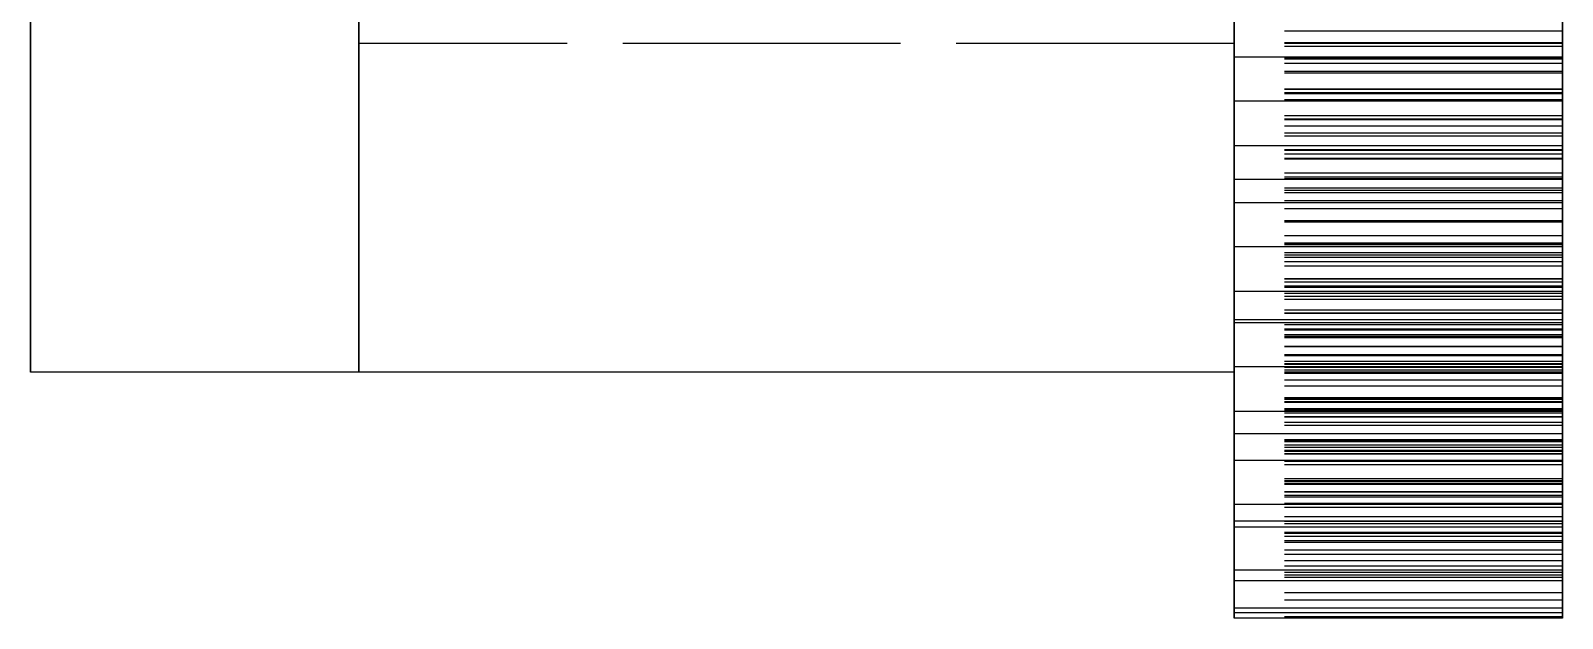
# Model space of a CAD drawing. Header units: millimetres. Extents: x -27 to 154, y -43 to 55.
# Drawn here: x 46.25 to 53.25, y -20.25 to -17.57 of the extents above; entities that cross this region are included whole.
import ezdxf

# ---------------------------------------------------------------- set-up
doc = ezdxf.new("R2010")
doc.units = ezdxf.units.MM
doc.linetypes.add('DASHED', pattern=[1.524, 1.27, -0.254])
doc.layers.add('HIDDEN', color=8, linetype='DASHED')
doc.layers.add('VISIBLE', color=7, linetype='CONTINUOUS')

msp = doc.modelspace()

# ---------------------------------------------------------------- linework, layer by layer
at = {"layer": 'HIDDEN'}
for points in [[(46.24925, -5.16071), (46.24925, -5.76786), (46.24925, -6.375), (46.24925, -6.98214), (46.24925, -7.58929), (46.24925, -8.19643), (46.24925, -8.80357), (46.24925, -9.41071), (46.24925, -10.01786), (46.24925, -10.625), (46.24925, -11.23214), (46.24925, -11.83929), (46.24925, -12.44643), (46.24925, -13.05357), (46.24925, -13.66071), (46.24925, -14.26786), (46.24925, -14.875), (46.24925, -15.48214), (46.24925, -16.08929), (46.24925, -16.69643), (46.24925, -17.30357), (46.24925, -17.91071), (46.24925, -18.51786), (46.24925, -19.125)], [(47.74925, -5.16071), (47.74925, -5.76786), (47.74925, -6.375), (47.74925, -6.98214), (47.74925, -7.58929), (47.74925, -8.19643), (47.74925, -8.80357), (47.74925, -9.41071), (47.74925, -10.01786), (47.74925, -10.625), (47.74925, -11.23214), (47.74925, -11.83929), (47.74925, -12.44643), (47.74925, -13.05357), (47.74925, -13.66071), (47.74925, -14.26786), (47.74925, -14.875), (47.74925, -15.48214), (47.74925, -16.08929), (47.74925, -16.69643), (47.74925, -17.30357), (47.74925, -17.91071), (47.74925, -18.51786), (47.74925, -19.125)], [(47.74925, -5.16071), (47.74925, -5.76786), (47.74925, -6.375), (47.74925, -6.98214), (47.74925, -7.58929), (47.74925, -8.19643), (47.74925, -8.80357), (47.74925, -9.41071), (47.74925, -10.01786), (47.74925, -10.625), (47.74925, -11.23214), (47.74925, -11.83929), (47.74925, -12.44643), (47.74925, -13.05357), (47.74925, -13.66071), (47.74925, -14.26786), (47.74925, -14.875), (47.74925, -15.48214), (47.74925, -16.08929), (47.74925, -16.69643), (47.74925, -17.30357), (47.74925, -17.91071), (47.74925, -18.51786), (47.74925, -19.125)], [(51.74925, -5.16071), (51.74925, -5.76786), (51.74925, -6.375), (51.74925, -6.98214), (51.74925, -7.58929), (51.74925, -8.19643), (51.74925, -8.80357), (51.74925, -9.41071), (51.74925, -10.01786), (51.74925, -10.625), (51.74925, -11.23214), (51.74925, -11.83929), (51.74925, -12.44643), (51.74925, -13.05357), (51.74925, -13.66071), (51.74925, -14.26786), (51.74925, -14.875), (51.74925, -15.48214), (51.74925, -16.08929), (51.74925, -16.69643), (51.74925, -17.30357), (51.74925, -17.91071), (51.74925, -18.51786), (51.74925, -19.125)], [(51.74925, -5.31548), (51.74925, -5.875), (51.74925, -6.43452), (51.74925, -6.99405), (51.74925, -7.55357), (51.74925, -8.1131), (51.74925, -8.67262), (51.74925, -9.23214), (51.74925, -9.79167), (51.74925, -10.35119), (51.74925, -10.91071), (51.74925, -11.47024), (51.74925, -12.02976), (51.74925, -12.58929), (51.74925, -13.14881), (51.74925, -13.70833), (51.74925, -14.26786), (51.74925, -14.82738), (51.74925, -15.3869), (51.74925, -15.94643), (51.74925, -16.50595), (51.74925, -17.06548), (51.74925, -17.625)], [(53.24925, -5.31548), (53.24925, -5.875), (53.24925, -6.43452), (53.24925, -6.99405), (53.24925, -7.55357), (53.24925, -8.1131), (53.24925, -8.67262), (53.24925, -9.23214), (53.24925, -9.79167), (53.24925, -10.35119), (53.24925, -10.91071), (53.24925, -11.47024), (53.24925, -12.02976), (53.24925, -12.58929), (53.24925, -13.14881), (53.24925, -13.70833), (53.24925, -14.26786), (53.24925, -14.82738), (53.24925, -15.3869), (53.24925, -15.94643), (53.24925, -16.50595), (53.24925, -17.06548), (53.24925, -17.625)], [(51.74925, -17.625), (51.74925, -17.34524), (51.74925, -17.06548), (51.74925, -16.78571), (51.74925, -16.50595), (51.74925, -16.22619), (51.74925, -15.94643), (51.74925, -15.66667), (51.74925, -15.3869), (51.74925, -15.10714), (51.74925, -14.82738), (51.74925, -14.54762), (51.74925, -14.26786), (51.74925, -13.9881), (51.74925, -13.70833), (51.74925, -13.42857), (51.74925, -13.14881), (51.74925, -12.86905), (51.74925, -12.58929), (51.74925, -12.30952)], [(53.24925, -17.625), (53.24925, -17.34524), (53.24925, -17.06548), (53.24925, -16.78571), (53.24925, -16.50595), (53.24925, -16.22619), (53.24925, -15.94643), (53.24925, -15.66667), (53.24925, -15.3869), (53.24925, -15.10714), (53.24925, -14.82738), (53.24925, -14.54762), (53.24925, -14.26786), (53.24925, -13.9881), (53.24925, -13.70833), (53.24925, -13.42857), (53.24925, -13.14881), (53.24925, -12.86905), (53.24925, -12.58929), (53.24925, -12.30952)], [(51.74925, -17.56762), (51.74925, -17.3939)], [(53.24925, -17.56762), (53.24925, -17.3939)], [(47.74925, -17.4357), (47.74925, -17.6242)], [(47.74925, -17.6242), (47.74925, -17.4357)], [(51.74925, -17.4357), (51.74925, -17.6242)], [(51.74925, -17.6242), (51.74925, -17.4357)], [(51.74925, -17.44413), (51.74925, -17.63811)], [(51.74925, -17.62143), (51.74925, -17.48691)], [(53.24925, -17.44413), (53.24925, -17.63811)], [(53.24925, -17.62143), (53.24925, -17.48691)], [(51.74925, -17.51316), (51.74925, -17.71563)], [(51.74925, -17.54331), (51.74925, -17.6895)], [(51.74925, -19.125), (51.74925, -18.99476), (51.74925, -18.86453), (51.74925, -18.73429), (51.74925, -18.60405), (51.74925, -18.47382), (51.74925, -18.34358), (51.74925, -18.21334), (51.74925, -18.08311), (51.74925, -17.95287), (51.74925, -17.82263), (51.74925, -17.69239), (51.74925, -17.56216)], [(51.74925, -17.7598), (51.74925, -17.56762)], [(53.24925, -17.56762), (51.74925, -17.56762)], [(53.24925, -17.51316), (53.24925, -17.71563)], [(53.24925, -17.54331), (53.24925, -17.6895)], [(53.24925, -17.7598), (53.24925, -17.56762)], [(51.74925, -17.6242), (47.74925, -17.6242)], [(51.74925, -17.6242), (47.74925, -17.6242)], [(51.74925, -17.75295), (51.74925, -17.62143)], [(53.24925, -17.62143), (51.74925, -17.62143)], [(53.24925, -17.625), (51.74925, -17.625)], [(51.74925, -17.63811), (51.74925, -17.8348)], [(53.24925, -17.63811), (51.74925, -17.63811)], [(53.24925, -17.75295), (53.24925, -17.62143)], [(53.24925, -17.63811), (53.24925, -17.8348)], [(51.74925, -17.6895), (51.74925, -17.83267)], [(53.24925, -17.6895), (51.74925, -17.6895)], [(51.74925, -17.69625), (51.74925, -17.85426)], [(51.74925, -17.85047), (51.74925, -17.69625)], [(53.24925, -17.69625), (51.74925, -17.69625)], [(53.24925, -17.6895), (53.24925, -17.83267)], [(53.24925, -17.69625), (53.24925, -17.85426)], [(53.24925, -17.85047), (53.24925, -17.69625)], [(51.74925, -17.71563), (51.74925, -17.88155)], [(53.24925, -17.71563), (51.74925, -17.71563)], [(51.74925, -17.88155), (51.74925, -17.75295)], [(53.24925, -17.75295), (51.74925, -17.75295)], [(51.74925, -17.95476), (51.74925, -17.7598)], [(53.24925, -17.7598), (51.74925, -17.7598)], [(53.24925, -17.71563), (53.24925, -17.88155)], [(53.24925, -17.88155), (53.24925, -17.75295)], [(53.24925, -17.95476), (53.24925, -17.7598)], [(51.74925, -17.83267), (51.74925, -17.97295)], [(53.24925, -17.83267), (51.74925, -17.83267)], [(51.74925, -17.8348), (51.74925, -18.03397)], [(53.24925, -17.8348), (51.74925, -17.8348)], [(53.24925, -17.83267), (53.24925, -17.97295)], [(53.24925, -17.8348), (53.24925, -18.03397)], [(51.74925, -18.00174), (51.74925, -17.85047)], [(53.24925, -17.85047), (51.74925, -17.85047)], [(51.74925, -17.85426), (51.74925, -18.04739)], [(53.24925, -17.85426), (51.74925, -17.85426)], [(53.24925, -17.88155), (51.74925, -17.88155)], [(53.24925, -18.00174), (53.24925, -17.85047)], [(53.24925, -17.85426), (53.24925, -18.04739)], [(51.74925, -18.15218), (51.74925, -17.95476)], [(53.24925, -17.95476), (51.74925, -17.95476)], [(51.74925, -17.97062), (51.74925, -18.12941)], [(51.74925, -18.11268), (51.74925, -17.97062)], [(53.24925, -17.97062), (51.74925, -17.97062)], [(51.74925, -17.97295), (51.74925, -18.11046)], [(53.24925, -17.97295), (51.74925, -17.97295)], [(53.24925, -18.15218), (53.24925, -17.95476)], [(53.24925, -17.97062), (53.24925, -18.12941)], [(53.24925, -18.11268), (53.24925, -17.97062)], [(53.24925, -17.97295), (53.24925, -18.11046)], [(51.74925, -18.15023), (51.74925, -18.00174)], [(53.24925, -18.00174), (51.74925, -18.00174)], [(51.74925, -18.03397), (51.74925, -18.23541)], [(53.24925, -18.03397), (51.74925, -18.03397)], [(51.74925, -18.04739), (51.74925, -18.24302)], [(53.24925, -18.04739), (51.74925, -18.04739)], [(53.24925, -18.15023), (53.24925, -18.00174)], [(53.24925, -18.03397), (53.24925, -18.23541)], [(53.24925, -18.04739), (53.24925, -18.24302)], [(51.74925, -18.11046), (51.74925, -18.24523)], [(53.24925, -18.11046), (51.74925, -18.11046)], [(51.74925, -18.30645), (51.74925, -18.11268)], [(53.24925, -18.11268), (51.74925, -18.11268)], [(51.74925, -18.12941), (51.74925, -18.28551)], [(53.24925, -18.12941), (51.74925, -18.12941)], [(53.24925, -18.11046), (53.24925, -18.24523)], [(53.24925, -18.30645), (53.24925, -18.11268)], [(53.24925, -18.12941), (53.24925, -18.28551)], [(51.74925, -18.29606), (51.74925, -18.15023)], [(53.24925, -18.15023), (51.74925, -18.15023)], [(51.74925, -18.24523), (51.74925, -18.15218)], [(53.24925, -18.15218), (51.74925, -18.15218)], [(53.24925, -18.29606), (53.24925, -18.15023)], [(53.24925, -18.24523), (53.24925, -18.15218)], [(51.74925, -18.21657), (51.74925, -18.34245)], [(51.74925, -18.37968), (51.74925, -18.21657)], [(53.24925, -18.21657), (51.74925, -18.21657)], [(51.74925, -18.23541), (51.74925, -18.43896)], [(53.24925, -18.23541), (51.74925, -18.23541)], [(51.74925, -18.24302), (51.74925, -18.44085)], [(53.24925, -18.24302), (51.74925, -18.24302)], [(53.24925, -18.21657), (53.24925, -18.34245)], [(53.24925, -18.37968), (53.24925, -18.21657)], [(53.24925, -18.23541), (53.24925, -18.43896)], [(53.24925, -18.24302), (53.24925, -18.44085)], [(51.74925, -18.28551), (51.74925, -18.43909)], [(53.24925, -18.28551), (51.74925, -18.28551)], [(51.74925, -18.43932), (51.74925, -18.29606)], [(53.24925, -18.29606), (51.74925, -18.29606)], [(51.74925, -18.50243), (51.74925, -18.30645)], [(53.24925, -18.30645), (51.74925, -18.30645)], [(53.24925, -18.28551), (53.24925, -18.43909)], [(53.24925, -18.43932), (53.24925, -18.29606)], [(53.24925, -18.50243), (53.24925, -18.30645)], [(51.74925, -18.34245), (51.74925, -18.53655)], [(53.24925, -18.34245), (51.74925, -18.34245)], [(51.74925, -18.54038), (51.74925, -18.37968)], [(53.24925, -18.37968), (51.74925, -18.37968)], [(53.24925, -18.34245), (53.24925, -18.53655)], [(53.24925, -18.54038), (53.24925, -18.37968)], [(51.74925, -18.43372), (51.74925, -18.60089)], [(51.74925, -18.54322), (51.74925, -18.43372)], [(53.24925, -18.43372), (51.74925, -18.43372)], [(51.74925, -18.43896), (51.74925, -18.58006)], [(53.24925, -18.43896), (51.74925, -18.43896)], [(51.74925, -18.43909), (51.74925, -18.59024)], [(53.24925, -18.43909), (51.74925, -18.43909)], [(51.74925, -18.58006), (51.74925, -18.43932)], [(53.24925, -18.43932), (51.74925, -18.43932)], [(51.74925, -18.44085), (51.74925, -18.6407)], [(53.24925, -18.44085), (51.74925, -18.44085)], [(53.24925, -18.43372), (53.24925, -18.60089)], [(53.24925, -18.54322), (53.24925, -18.43372)], [(53.24925, -18.43896), (53.24925, -18.58006)], [(53.24925, -18.43909), (53.24925, -18.59024)], [(53.24925, -18.58006), (53.24925, -18.43932)], [(53.24925, -18.44085), (53.24925, -18.6407)], [(51.74925, -18.70037), (51.74925, -18.50243)], [(53.24925, -18.50243), (51.74925, -18.50243)], [(51.74925, -18.53655), (51.74925, -18.73259)], [(53.24925, -18.53655), (51.74925, -18.53655)], [(51.74925, -18.6988), (51.74925, -18.54038)], [(53.24925, -18.54038), (51.74925, -18.54038)], [(51.74925, -18.73735), (51.74925, -18.54322)], [(53.24925, -18.54322), (51.74925, -18.54322)], [(53.24925, -18.70037), (53.24925, -18.50243)], [(53.24925, -18.53655), (53.24925, -18.73259)], [(53.24925, -18.6988), (53.24925, -18.54038)], [(53.24925, -18.73735), (53.24925, -18.54322)], [(53.24925, -18.58006), (51.74925, -18.58006)], [(51.74925, -18.59024), (51.74925, -18.73904)], [(53.24925, -18.59024), (51.74925, -18.59024)], [(51.74925, -18.60089), (51.74925, -18.76592)], [(53.24925, -18.60089), (51.74925, -18.60089)], [(53.24925, -18.59024), (53.24925, -18.73904)], [(53.24925, -18.60089), (53.24925, -18.76592)], [(51.74925, -18.62173), (51.74925, -18.71468)], [(51.74925, -18.79269), (51.74925, -18.62173)], [(53.24925, -18.62173), (51.74925, -18.62173)], [(51.74925, -18.6407), (51.74925, -18.84237)], [(53.24925, -18.6407), (51.74925, -18.6407)], [(53.24925, -18.62173), (53.24925, -18.71468)], [(53.24925, -18.79269), (53.24925, -18.62173)], [(53.24925, -18.6407), (53.24925, -18.84237)], [(51.74925, -18.85503), (51.74925, -18.6988)], [(53.24925, -18.6988), (51.74925, -18.6988)], [(51.74925, -18.88552), (51.74925, -18.70037)], [(53.24925, -18.70037), (51.74925, -18.70037)], [(51.74925, -18.71468), (51.74925, -18.90852)], [(53.24925, -18.71468), (51.74925, -18.71468)], [(51.74925, -18.73259), (51.74925, -18.93032)], [(53.24925, -18.73259), (51.74925, -18.73259)], [(51.74925, -18.93312), (51.74925, -18.73735)], [(53.24925, -18.73735), (51.74925, -18.73735)], [(51.74925, -18.73904), (51.74925, -18.88552)], [(53.24925, -18.73904), (51.74925, -18.73904)], [(53.24925, -18.85503), (53.24925, -18.6988)], [(53.24925, -18.88552), (53.24925, -18.70037)], [(53.24925, -18.71468), (53.24925, -18.90852)], [(53.24925, -18.73259), (53.24925, -18.93032)], [(53.24925, -18.93312), (53.24925, -18.73735)], [(53.24925, -18.73904), (53.24925, -18.88552)], [(51.74925, -18.76592), (51.74925, -18.92894)], [(53.24925, -18.76592), (51.74925, -18.76592)], [(51.74925, -18.78028), (51.74925, -18.95477)], [(51.74925, -18.85654), (51.74925, -18.78028)], [(53.24925, -18.78028), (51.74925, -18.78028)], [(51.74925, -18.9618), (51.74925, -18.79269)], [(53.24925, -18.79269), (51.74925, -18.79269)], [(53.24925, -18.76592), (53.24925, -18.92894)], [(53.24925, -18.78028), (53.24925, -18.95477)], [(53.24925, -18.85654), (53.24925, -18.78028)], [(53.24925, -18.9618), (53.24925, -18.79269)], [(51.74925, -18.84237), (51.74925, -19.04572)], [(53.24925, -18.84237), (51.74925, -18.84237)], [(51.74925, -19.00912), (51.74925, -18.85503)], [(53.24925, -18.85503), (51.74925, -18.85503)], [(51.74925, -19.04979), (51.74925, -18.85654)], [(53.24925, -18.85654), (51.74925, -18.85654)], [(53.24925, -18.84237), (53.24925, -19.04572)], [(53.24925, -19.00912), (53.24925, -18.85503)], [(53.24925, -19.04979), (53.24925, -18.85654)], [(51.74925, -18.90852), (51.74925, -19.10372)], [(53.24925, -18.90852), (51.74925, -18.90852)], [(51.74925, -18.90915), (51.74925, -18.96858)], [(51.74925, -19.08688), (51.74925, -18.90915)], [(53.24925, -18.90915), (51.74925, -18.90915)], [(51.74925, -18.92894), (51.74925, -19.09)], [(53.24925, -18.92894), (51.74925, -18.92894)], [(51.74925, -18.93032), (51.74925, -19.12957)], [(53.24925, -18.93032), (51.74925, -18.93032)], [(51.74925, -19.13034), (51.74925, -18.93312)], [(53.24925, -18.93312), (51.74925, -18.93312)], [(51.74925, -18.95477), (51.74925, -19.12769)], [(53.24925, -18.95477), (51.74925, -18.95477)], [(51.74925, -19.12914), (51.74925, -18.9618)], [(53.24925, -18.9618), (51.74925, -18.9618)], [(51.74925, -18.96858), (51.74925, -19.16094)], [(53.24925, -18.96858), (51.74925, -18.96858)], [(53.24925, -18.90852), (53.24925, -19.10372)], [(53.24925, -18.90915), (53.24925, -18.96858)], [(53.24925, -19.08688), (53.24925, -18.90915)], [(53.24925, -18.92894), (53.24925, -19.09)], [(53.24925, -18.93032), (53.24925, -19.12957)], [(53.24925, -19.13034), (53.24925, -18.93312)], [(53.24925, -18.95477), (53.24925, -19.12769)], [(53.24925, -19.12914), (53.24925, -18.9618)], [(53.24925, -18.96858), (53.24925, -19.16094)], [(51.74925, -19.00811), (51.74925, -19.18881)], [(51.74925, -19.05063), (51.74925, -19.00811)], [(53.24925, -19.00811), (51.74925, -19.00811)], [(51.74925, -19.16111), (51.74925, -19.00912)], [(53.24925, -19.00912), (51.74925, -19.00912)], [(53.24925, -19.00811), (53.24925, -19.18881)], [(53.24925, -19.05063), (53.24925, -19.00811)], [(53.24925, -19.16111), (53.24925, -19.00912)], [(51.74925, -19.04572), (51.74925, -19.16111)], [(53.24925, -19.04572), (51.74925, -19.04572)], [(51.74925, -19.24412), (51.74925, -19.04979)], [(53.24925, -19.04979), (51.74925, -19.04979)], [(51.74925, -19.2418), (51.74925, -19.05063)], [(53.24925, -19.05063), (51.74925, -19.05063)], [(51.74925, -19.07702), (51.74925, -19.10256)], [(51.74925, -19.2604), (51.74925, -19.07702)], [(53.24925, -19.07702), (51.74925, -19.07702)], [(51.74925, -19.26333), (51.74925, -19.08688)], [(53.24925, -19.08688), (51.74925, -19.08688)], [(51.74925, -19.09), (51.74925, -19.24914)], [(53.24925, -19.09), (51.74925, -19.09)], [(51.74925, -19.10256), (51.74925, -19.29222)], [(53.24925, -19.10256), (51.74925, -19.10256)], [(51.74925, -19.10372), (51.74925, -19.3001)], [(53.24925, -19.10372), (51.74925, -19.10372)], [(53.24925, -19.04572), (53.24925, -19.16111)], [(53.24925, -19.24412), (53.24925, -19.04979)], [(53.24925, -19.2418), (53.24925, -19.05063)], [(53.24925, -19.07702), (53.24925, -19.10256)], [(53.24925, -19.2604), (53.24925, -19.07702)], [(53.24925, -19.26333), (53.24925, -19.08688)], [(53.24925, -19.09), (53.24925, -19.24914)], [(53.24925, -19.10256), (53.24925, -19.29222)], [(53.24925, -19.10372), (53.24925, -19.3001)], [(51.74925, -19.11576), (51.74925, -19.30153)], [(51.74925, -19.12428), (51.74925, -19.11576)], [(53.24925, -19.11576), (51.74925, -19.11576)], [(51.74925, -19.31215), (51.74925, -19.12428)], [(53.24925, -19.12428), (51.74925, -19.12428)], [(51.74925, -19.12769), (51.74925, -19.29911)], [(53.24925, -19.12769), (51.74925, -19.12769)], [(51.74925, -19.29478), (51.74925, -19.12914)], [(53.24925, -19.12914), (51.74925, -19.12914)], [(51.74925, -19.12957), (51.74925, -19.3302)], [(53.24925, -19.12957), (51.74925, -19.12957)], [(51.74925, -19.32882), (51.74925, -19.13034)], [(53.24925, -19.13034), (51.74925, -19.13034)], [(51.74925, -19.16094), (51.74925, -19.35408)], [(53.24925, -19.16094), (51.74925, -19.16094)], [(53.24925, -19.16111), (51.74925, -19.16111)], [(53.24925, -19.11576), (53.24925, -19.30153)], [(53.24925, -19.12428), (53.24925, -19.11576)], [(53.24925, -19.31215), (53.24925, -19.12428)], [(53.24925, -19.12769), (53.24925, -19.29911)], [(53.24925, -19.29478), (53.24925, -19.12914)], [(53.24925, -19.12957), (53.24925, -19.3302)], [(53.24925, -19.32882), (53.24925, -19.13034)], [(53.24925, -19.16094), (53.24925, -19.35408)], [(51.74925, -19.18881), (51.74925, -19.36852)], [(53.24925, -19.18881), (51.74925, -19.18881)], [(51.74925, -19.43344), (51.74925, -19.2418)], [(53.24925, -19.2418), (51.74925, -19.2418)], [(51.74925, -19.43935), (51.74925, -19.24412)], [(53.24925, -19.24412), (51.74925, -19.24412)], [(51.74925, -19.24914), (51.74925, -19.4064)], [(53.24925, -19.24914), (51.74925, -19.24914)], [(53.24925, -19.18881), (53.24925, -19.36852)], [(53.24925, -19.43344), (53.24925, -19.2418)], [(53.24925, -19.43935), (53.24925, -19.24412)], [(53.24925, -19.24914), (53.24925, -19.4064)], [(51.74925, -19.44308), (51.74925, -19.2604)], [(53.24925, -19.2604), (51.74925, -19.2604)], [(51.74925, -19.43855), (51.74925, -19.26333)], [(53.24925, -19.26333), (51.74925, -19.26333)], [(51.74925, -19.29222), (51.74925, -19.48208)], [(53.24925, -19.29222), (51.74925, -19.29222)], [(51.74925, -19.45873), (51.74925, -19.29478)], [(53.24925, -19.29478), (51.74925, -19.29478)], [(51.74925, -19.29911), (51.74925, -19.46906)], [(53.24925, -19.29911), (51.74925, -19.29911)], [(51.74925, -19.3001), (51.74925, -19.49751)], [(53.24925, -19.3001), (51.74925, -19.3001)], [(51.74925, -19.30153), (51.74925, -19.4869)], [(53.24925, -19.30153), (51.74925, -19.30153)], [(51.74925, -19.49991), (51.74925, -19.31215)], [(53.24925, -19.31215), (51.74925, -19.31215)], [(53.24925, -19.44308), (53.24925, -19.2604)], [(53.24925, -19.43855), (53.24925, -19.26333)], [(53.24925, -19.29222), (53.24925, -19.48208)], [(53.24925, -19.45873), (53.24925, -19.29478)], [(53.24925, -19.29911), (53.24925, -19.46906)], [(53.24925, -19.3001), (53.24925, -19.49751)], [(53.24925, -19.30153), (53.24925, -19.4869)], [(53.24925, -19.49991), (53.24925, -19.31215)], [(51.74925, -19.4064), (51.74925, -19.32882)], [(53.24925, -19.32882), (51.74925, -19.32882)], [(51.74925, -19.3302), (51.74925, -19.53207)], [(53.24925, -19.3302), (51.74925, -19.3302)], [(51.74925, -19.35408), (51.74925, -19.54786)], [(53.24925, -19.35408), (51.74925, -19.35408)], [(51.74925, -19.36852), (51.74925, -19.54726)], [(53.24925, -19.36852), (51.74925, -19.36852)], [(53.24925, -19.4064), (53.24925, -19.32882)], [(53.24925, -19.3302), (53.24925, -19.53207)], [(53.24925, -19.35408), (53.24925, -19.54786)], [(53.24925, -19.36852), (53.24925, -19.54726)], [(51.74925, -19.62546), (51.74925, -19.43344)], [(53.24925, -19.43344), (51.74925, -19.43344)], [(51.74925, -19.61255), (51.74925, -19.43855)], [(53.24925, -19.43855), (51.74925, -19.43855)], [(51.74925, -19.63536), (51.74925, -19.43935)], [(53.24925, -19.43935), (51.74925, -19.43935)], [(51.74925, -19.62506), (51.74925, -19.44308)], [(53.24925, -19.44308), (51.74925, -19.44308)], [(51.74925, -19.62101), (51.74925, -19.45873)], [(53.24925, -19.45873), (51.74925, -19.45873)], [(53.24925, -19.62546), (53.24925, -19.43344)], [(53.24925, -19.61255), (53.24925, -19.43855)], [(53.24925, -19.63536), (53.24925, -19.43935)], [(53.24925, -19.62506), (53.24925, -19.44308)], [(53.24925, -19.62101), (53.24925, -19.45873)], [(51.74925, -19.46906), (51.74925, -19.63755)], [(53.24925, -19.46906), (51.74925, -19.46906)], [(51.74925, -19.48208), (51.74925, -19.67203)], [(53.24925, -19.48208), (51.74925, -19.48208)], [(51.74925, -19.4869), (51.74925, -19.67183)], [(53.24925, -19.4869), (51.74925, -19.4869)], [(51.74925, -19.49751), (51.74925, -19.69582)], [(53.24925, -19.49751), (51.74925, -19.49751)], [(51.74925, -19.6875), (51.74925, -19.49991)], [(53.24925, -19.49991), (51.74925, -19.49991)], [(53.24925, -19.46906), (53.24925, -19.63755)], [(53.24925, -19.48208), (53.24925, -19.67203)], [(53.24925, -19.4869), (53.24925, -19.67183)], [(53.24925, -19.49751), (53.24925, -19.69582)], [(53.24925, -19.6875), (53.24925, -19.49991)], [(51.74925, -19.53207), (51.74925, -19.62101)], [(53.24925, -19.53207), (51.74925, -19.53207)], [(51.74925, -19.54726), (51.74925, -19.72503)], [(53.24925, -19.54726), (51.74925, -19.54726)], [(51.74925, -19.54786), (51.74925, -19.74217)], [(53.24925, -19.54786), (51.74925, -19.54786)], [(53.24925, -19.53207), (53.24925, -19.62101)], [(53.24925, -19.54726), (53.24925, -19.72503)], [(53.24925, -19.54786), (53.24925, -19.74217)], [(51.74925, -19.78532), (51.74925, -19.61255)], [(53.24925, -19.61255), (51.74925, -19.61255)], [(53.24925, -19.62101), (51.74925, -19.62101)], [(51.74925, -19.80632), (51.74925, -19.62506)], [(53.24925, -19.62506), (51.74925, -19.62506)], [(51.74925, -19.81776), (51.74925, -19.62546)], [(53.24925, -19.62546), (51.74925, -19.62546)], [(51.74925, -19.80459), (51.74925, -19.63536)], [(53.24925, -19.63536), (51.74925, -19.63536)], [(51.74925, -19.63755), (51.74925, -19.80459)], [(53.24925, -19.63755), (51.74925, -19.63755)], [(53.24925, -19.78532), (53.24925, -19.61255)], [(53.24925, -19.80632), (53.24925, -19.62506)], [(53.24925, -19.81776), (53.24925, -19.62546)], [(53.24925, -19.80459), (53.24925, -19.63536)], [(53.24925, -19.63755), (53.24925, -19.80459)], [(51.74925, -19.67183), (51.74925, -19.85629)], [(53.24925, -19.67183), (51.74925, -19.67183)], [(51.74925, -19.67203), (51.74925, -19.86202)], [(53.24925, -19.67203), (51.74925, -19.67203)], [(51.74925, -19.87487), (51.74925, -19.6875)], [(53.24925, -19.6875), (51.74925, -19.6875)], [(51.74925, -19.69582), (51.74925, -19.89492)], [(53.24925, -19.69582), (51.74925, -19.69582)], [(51.74925, -19.72503), (51.74925, -19.90181)], [(53.24925, -19.72503), (51.74925, -19.72503)], [(53.24925, -19.67183), (53.24925, -19.85629)], [(53.24925, -19.67203), (53.24925, -19.86202)], [(53.24925, -19.87487), (53.24925, -19.6875)], [(53.24925, -19.69582), (53.24925, -19.89492)], [(53.24925, -19.72503), (53.24925, -19.90181)], [(51.74925, -19.74217), (51.74925, -19.93691)], [(53.24925, -19.74217), (51.74925, -19.74217)], [(51.74925, -19.95686), (51.74925, -19.78532)], [(53.24925, -19.78532), (51.74925, -19.78532)], [(51.74925, -19.98682), (51.74925, -19.80632)], [(53.24925, -19.80632), (51.74925, -19.80632)], [(53.24925, -19.74217), (53.24925, -19.93691)], [(53.24925, -19.95686), (53.24925, -19.78532)], [(53.24925, -19.98682), (53.24925, -19.80632)], [(51.74925, -20.01026), (51.74925, -19.81776)], [(53.24925, -19.81776), (51.74925, -19.81776)], [(51.74925, -19.85629), (51.74925, -20.04023)], [(53.24925, -19.85629), (51.74925, -19.85629)], [(51.74925, -19.86202), (51.74925, -20.05196)], [(53.24925, -19.86202), (51.74925, -19.86202)], [(51.74925, -20.06196), (51.74925, -19.87487)], [(53.24925, -19.87487), (51.74925, -19.87487)], [(53.24925, -20.01026), (53.24925, -19.81776)], [(53.24925, -19.85629), (53.24925, -20.04023)], [(53.24925, -19.86202), (53.24925, -20.05196)], [(53.24925, -20.06196), (53.24925, -19.87487)], [(51.74925, -19.89492), (51.74925, -19.95686)], [(53.24925, -19.89492), (51.74925, -19.89492)], [(51.74925, -19.90181), (51.74925, -20.07757)], [(53.24925, -19.90181), (51.74925, -19.90181)], [(51.74925, -19.93691), (51.74925, -20.132)], [(53.24925, -19.93691), (51.74925, -19.93691)], [(53.24925, -19.89492), (53.24925, -19.95686)], [(53.24925, -19.90181), (53.24925, -20.07757)], [(53.24925, -19.93691), (53.24925, -20.132)], [(53.24925, -19.95686), (51.74925, -19.95686)], [(51.74925, -20.16653), (51.74925, -19.98682)], [(53.24925, -19.98682), (51.74925, -19.98682)], [(51.74925, -20.07757), (51.74925, -20.01026)], [(53.24925, -20.01026), (51.74925, -20.01026)], [(53.24925, -20.16653), (53.24925, -19.98682)], [(53.24925, -20.07757), (53.24925, -20.01026)], [(51.74925, -20.04023), (51.74925, -20.22361)], [(53.24925, -20.04023), (51.74925, -20.04023)], [(51.74925, -20.05196), (51.74925, -20.24179)], [(53.24925, -20.05196), (51.74925, -20.05196)], [(51.74925, -20.22361), (51.74925, -20.06196)], [(53.24925, -20.06196), (51.74925, -20.06196)], [(53.24925, -20.04023), (53.24925, -20.22361)], [(53.24925, -20.05196), (53.24925, -20.24179)], [(53.24925, -20.22361), (53.24925, -20.06196)], [(51.74925, -20.132), (51.74925, -20.16653)], [(53.24925, -20.132), (51.74925, -20.132)], [(53.24925, -20.132), (53.24925, -20.16653)], [(53.24925, -20.16653), (51.74925, -20.16653)], [(51.74925, -20.24179), (51.74925, -20.24871)], [(53.24925, -20.24179), (51.74925, -20.24179)], [(53.24925, -20.24179), (53.24925, -20.24871)]]:
    msp.add_lwpolyline(points, dxfattribs=at)
at = {"layer": 'VISIBLE'}
for points in [[(46.24925, -19.125), (46.24925, -18.82143), (46.24925, -18.51786), (46.24925, -18.21429), (46.24925, -17.91071), (46.24925, -17.60714), (46.24925, -17.30357), (46.24925, -17), (46.24925, -16.69643), (46.24925, -16.39286), (46.24925, -16.08929), (46.24925, -15.78571), (46.24925, -15.48214), (46.24925, -15.17857), (46.24925, -14.875), (46.24925, -14.57143), (46.24925, -14.26786), (46.24925, -13.96429), (46.24925, -13.66071), (46.24925, -13.35714), (46.24925, -13.05357), (46.24925, -12.75), (46.24925, -12.44643), (46.24925, -12.14286)], [(47.74925, -19.125), (47.74925, -18.82143), (47.74925, -18.51786), (47.74925, -18.21429), (47.74925, -17.91071), (47.74925, -17.60714), (47.74925, -17.30357), (47.74925, -17), (47.74925, -16.69643), (47.74925, -16.39286), (47.74925, -16.08929), (47.74925, -15.78571), (47.74925, -15.48214), (47.74925, -15.17857), (47.74925, -14.875), (47.74925, -14.57143), (47.74925, -14.26786), (47.74925, -13.96429), (47.74925, -13.66071), (47.74925, -13.35714), (47.74925, -13.05357), (47.74925, -12.75), (47.74925, -12.44643), (47.74925, -12.14286)], [(47.74925, -19.125), (47.74925, -18.82143), (47.74925, -18.51786), (47.74925, -18.21429), (47.74925, -17.91071), (47.74925, -17.60714), (47.74925, -17.30357), (47.74925, -17), (47.74925, -16.69643), (47.74925, -16.39286), (47.74925, -16.08929), (47.74925, -15.78571), (47.74925, -15.48214), (47.74925, -15.17857), (47.74925, -14.875), (47.74925, -14.57143), (47.74925, -14.26786), (47.74925, -13.96429), (47.74925, -13.66071), (47.74925, -13.35714), (47.74925, -13.05357), (47.74925, -12.75), (47.74925, -12.44643), (47.74925, -12.14286)], [(51.74925, -17.68758), (51.74925, -17.4896)], [(53.24925, -17.68758), (53.24925, -17.4896)], [(51.74925, -17.88843), (51.74925, -17.68758)], [(53.24925, -17.68758), (51.74925, -17.68758)], [(53.24925, -17.88843), (53.24925, -17.68758)], [(51.74925, -18.0916), (51.74925, -17.88843)], [(53.24925, -17.88843), (51.74925, -17.88843)], [(53.24925, -18.0916), (53.24925, -17.88843)], [(51.74925, -18.24523), (51.74925, -18.0916)], [(53.24925, -18.0916), (51.74925, -18.0916)], [(53.24925, -18.24523), (53.24925, -18.0916)], [(51.74925, -18.35184), (51.74925, -18.24523)], [(53.24925, -18.24523), (51.74925, -18.24523)], [(53.24925, -18.35184), (53.24925, -18.24523)], [(51.74925, -18.55356), (51.74925, -18.35184)], [(53.24925, -18.35184), (51.74925, -18.35184)], [(53.24925, -18.55356), (53.24925, -18.35184)], [(51.74925, -18.75717), (51.74925, -18.55356)], [(53.24925, -18.55356), (51.74925, -18.55356)], [(53.24925, -18.75717), (53.24925, -18.55356)], [(51.74925, -18.88552), (51.74925, -18.75717)], [(53.24925, -18.75717), (51.74925, -18.75717)], [(53.24925, -18.88552), (53.24925, -18.75717)], [(51.74925, -18.90008), (51.74925, -18.88552)], [(53.24925, -18.88552), (51.74925, -18.88552)], [(53.24925, -18.90008), (53.24925, -18.88552)], [(51.74925, -19.10138), (51.74925, -18.90008)], [(53.24925, -18.90008), (51.74925, -18.90008)], [(53.24925, -19.10138), (53.24925, -18.90008)], [(51.74925, -19.30416), (51.74925, -19.10138)], [(53.24925, -19.10138), (51.74925, -19.10138)], [(53.24925, -19.30416), (53.24925, -19.10138)], [(47.74925, -19.125), (46.24925, -19.125)], [(51.74925, -19.125), (47.74925, -19.125)], [(51.74925, -19.4064), (51.74925, -19.30416)], [(53.24925, -19.30416), (51.74925, -19.30416)], [(53.24925, -19.4064), (53.24925, -19.30416)], [(51.74925, -19.52845), (51.74925, -19.4064)], [(53.24925, -19.4064), (51.74925, -19.4064)], [(53.24925, -19.52845), (53.24925, -19.4064)], [(51.74925, -19.72909), (51.74925, -19.52845)], [(53.24925, -19.52845), (51.74925, -19.52845)], [(53.24925, -19.72909), (53.24925, -19.52845)], [(51.74925, -19.80459), (51.74925, -19.72909)], [(53.24925, -19.72909), (51.74925, -19.72909)], [(53.24925, -19.80459), (53.24925, -19.72909)], [(51.74925, -19.83204), (51.74925, -19.80459)], [(53.24925, -19.80459), (51.74925, -19.80459)], [(53.24925, -19.83204), (53.24925, -19.80459)], [(51.74925, -20.0293), (51.74925, -19.83204)], [(53.24925, -19.83204), (51.74925, -19.83204)], [(53.24925, -20.0293), (53.24925, -19.83204)], [(51.74925, -20.07757), (51.74925, -20.0293)], [(53.24925, -20.0293), (51.74925, -20.0293)], [(51.74925, -20.20287), (51.74925, -20.07757)], [(53.24925, -20.07757), (51.74925, -20.07757)], [(53.24925, -20.07757), (53.24925, -20.0293)], [(53.24925, -20.20287), (53.24925, -20.07757)], [(51.74925, -20.22361), (51.74925, -20.20287)], [(53.24925, -20.20287), (51.74925, -20.20287)], [(51.74925, -20.24871), (51.74925, -20.22361)], [(53.24925, -20.22361), (51.74925, -20.22361)], [(53.24925, -20.22361), (53.24925, -20.20287)], [(53.24925, -20.24871), (53.24925, -20.22361)], [(53.24925, -20.24871), (51.74925, -20.24871)]]:
    msp.add_lwpolyline(points, dxfattribs=at)

doc.saveas('drawing.dxf')
